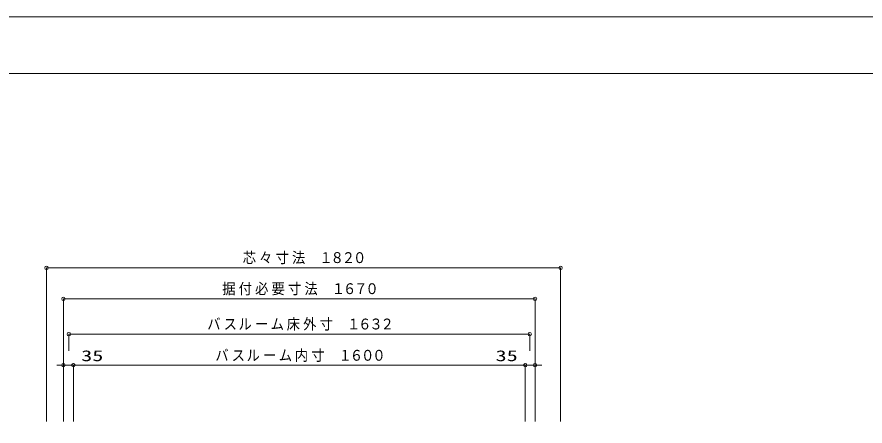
# Model space of a CAD drawing. Units: millimetres on the paper. Extents: x -305 to 305, y -152 to 152.
# Drawn here: x -182.2 to -32, y 76 to 148.5 of the extents above; entities that cross this region are included whole.
import ezdxf
from ezdxf.enums import TextEntityAlignment as Align

# ---------------------------------------------------------------- set-up
doc = ezdxf.new("R2010")
doc.units = ezdxf.units.MM
for name, color, linetype, lineweight in [('0-0_0', 7, 'Continuous', 9), ('0-1_VIEW0001', 7, 'Continuous', 9), ('0-3_図面枠', 3, 'Continuous', 9), ('0-4_DEFPOINTS', 7, 'Continuous', 9)]:
    doc.layers.add(name, color=color, linetype=linetype, lineweight=lineweight)
doc.styles.add('ＭＳ ゴシック', font='')
doc.styles.get('ＭＳ ゴシック').set_extended_font_data('MS Gothic')

# ---------------------------------------------------------------- blocks, each defined once
blk = doc.blocks.new('_ORIGIN')
at = {"layer": '0-0_0'}
blk.add_line((0, 0), (-1, 0), dxfattribs=at)
blk.add_circle((0, 0), 0.5, dxfattribs=at)

msp = doc.modelspace()

# ---------------------------------------------------------------- linework, layer by layer
at = {"layer": '0-1_VIEW0001'}
for p, q in [((-176.934, 76.863), (-176.934, 104.073)), ((-86.534, 104.073), (-176.334, 104.073)), ((-85.934, 76.863), (-85.934, 104.073)), ((-173.934, 76.863), (-173.934, 98.573)), ((-91.034, 98.573), (-173.334, 98.573)), ((-90.434, 76.863), (-90.434, 98.573)), ((-173.934, 96.033), (-173.934, 86.824)), ((-90.434, 96.033), (-90.434, 86.824)), ((-172.984, 89.363), (-172.984, 92.323)), ((-91.984, 92.323), (-172.384, 92.323)), ((-91.384, 89.363), (-91.384, 92.323)), ((-174.534, 86.824), (-175.134, 86.824)), ((-172.184, 86.824), (-173.934, 86.824)), ((-172.184, 86.824), (-166.746, 86.824)), ((-172.184, 76.863), (-172.184, 86.823)), ((-171.584, 86.824), (-170.984, 86.824)), ((-92.784, 86.823), (-171.584, 86.823)), ((-92.184, 86.824), (-97.622, 86.824)), ((-92.784, 86.824), (-93.384, 86.824)), ((-92.184, 86.824), (-90.434, 86.824)), ((-92.184, 76.863), (-92.184, 86.823)), ((-89.834, 86.824), (-89.234, 86.824))]:
    msp.add_line(p, q, dxfattribs=at)
at = {"layer": '0-3_図面枠'}
msp.add_lwpolyline([(-291.017, -138.498), (108.983, -138.498), (108.983, 138.502), (-291.017, 138.502)], close=True, dxfattribs=at)
at = {"layer": '0-4_DEFPOINTS'}
msp.add_line((118.983, 148.502), (-301.017, 148.502), dxfattribs=at)

# ---------------------------------------------------------------- block references
at = {"layer": '0-1_VIEW0001', "xscale": 0.6, "yscale": 0.6, "rotation": 180}
for p in [(-176.934, 104.073), (-173.934, 98.573), (-172.984, 92.323), (-172.184, 86.824), (-172.184, 86.823), (-90.434, 86.824)]:
    msp.add_blockref('_ORIGIN', p, dxfattribs=at)
at = {"layer": '0-1_VIEW0001', "xscale": 0.6, "yscale": 0.6}
for p in [(-85.934, 104.073), (-90.434, 98.573), (-91.384, 92.323), (-173.934, 86.824), (-92.184, 86.824), (-92.184, 86.823)]:
    msp.add_blockref('_ORIGIN', p, dxfattribs=at)

# ---------------------------------------------------------------- texts
at = {"layer": '0-1_VIEW0001', "style": 'ＭＳ ゴシック'}
for s, width, p in [('芯', 0.9, (-142.201, 104.339)), ('々', 0.9, (-139.293, 104.339)), ('寸', 0.9, (-136.385, 104.339)), ('法', 0.9, (-133.477, 104.339)), ('１', 0.9, (-128.637, 104.339)), ('８', 0.9, (-126.649, 104.339)), ('２', 0.9, (-124.661, 104.339)), ('０', 0.9, (-122.673, 104.339)), ('据', 0.9, (-145.825, 98.839)), ('付', 0.9, (-142.917, 98.839)), ('必', 0.9, (-140.009, 98.839)), ('要', 0.9, (-137.101, 98.839)), ('寸', 0.9, (-134.193, 98.839)), ('法', 0.9, (-131.285, 98.839)), ('１', 0.9, (-126.445, 98.839)), ('６', 0.9, (-124.457, 98.839)), ('７', 0.9, (-122.469, 98.839)), ('０', 0.9, (-120.481, 98.839)), ('バ', 0.9, (-148.483, 92.578)), ('ス', 0.9, (-145.575, 92.578)), ('ル', 0.9, (-142.951, 92.578)), ('ム', 0.9, (-137.249, 92.578)), ('床', 0.9, (-134.409, 92.578)), ('外', 0.9, (-131.501, 92.578)), ('寸', 0.9, (-128.593, 92.578)), ('１', 0.9, (-123.753, 92.578)), ('６', 0.9, (-121.765, 92.578)), ('３', 0.9, (-119.777, 92.578)), ('２', 0.9, (-117.789, 92.578)), ('ー', 0.9, (-140.043, 92.578)), ('35', 1.5, (-170.793, 86.963)), ('バ', 0.9, (-147.052, 87.038)), ('ス', 0.9, (-144.144, 87.038)), ('ル', 0.9, (-141.52, 87.038)), ('ー', 0.9, (-138.612, 87.038)), ('ム', 0.9, (-135.818, 87.038)), ('内', 0.9, (-132.978, 87.038)), ('寸', 0.9, (-130.07, 87.038)), ('１', 0.9, (-125.23, 87.038)), ('６', 0.9, (-123.242, 87.038)), ('０', 0.9, (-121.254, 87.038)), ('０', 0.9, (-119.266, 87.038)), ('35', 1.5, (-97.431, 86.963))]:
    msp.add_text(s, height=1.921, dxfattribs=dict(at, width=width)).set_placement(p, align=Align.BOTTOM_LEFT)

doc.saveas('drawing.dxf')
